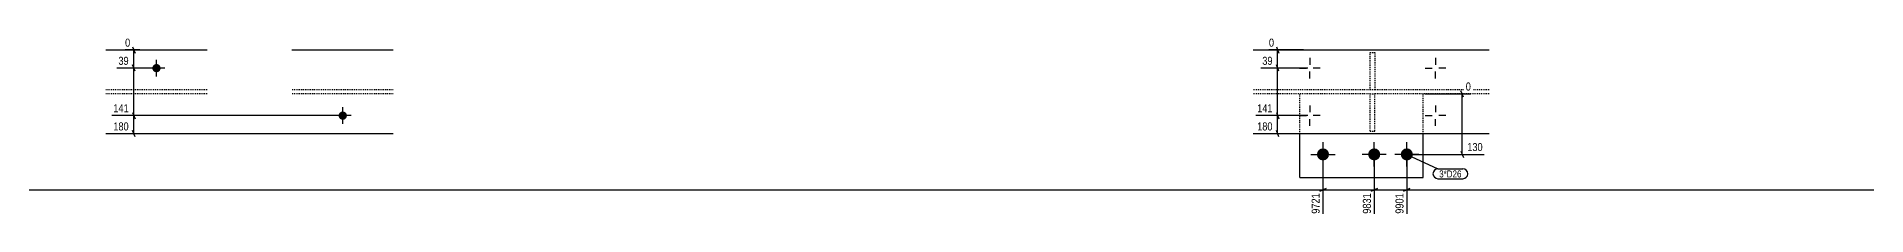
# Model space of a CAD drawing. Header units: millimetres. Extents: x 10 to 57393, y 7 to 4887.
# Drawn here: x 29055 to 32985, y 18 to 402 of the extents above; entities that cross this region are included whole.
import ezdxf

# ---------------------------------------------------------------- set-up
doc = ezdxf.new("R2010")
doc.units = ezdxf.units.MM
doc.linetypes.add('DXK_LINE_DOT2', pattern=[3.9198, 1.9599, -1.9599])
for name, color, linetype in [('MÅLSÆTNING', 7, 'Continuous'), ('STÅL', 7, 'Continuous'), ('TEKST', 7, 'Continuous')]:
    doc.layers.add(name, color=color, linetype=linetype)
doc.styles.add('Arial Narrow', font='ARIALN.TTF', dxfattribs={"height": 0.2})

msp = doc.modelspace()

# ---------------------------------------------------------------- hatches: boundary and pattern name
at = {"layer": 'STÅL', "linetype": 'Continuous'}
for points in [[(29303.8, 334.6, -1), (29321.8, 334.6, -1)], [(29703.8, 232.6, -1), (29721.8, 232.6, -1)], [(31830.7, 149.3, -1), (31804.7, 149.3, -1)], [(31914.7, 149.3, -1), (31940.7, 149.3, -1)], [(31984.7, 149.3, -1), (32010.7, 149.3, -1)]]:
    msp.add_hatch(color=96, dxfattribs=at).paths.add_polyline_path(points)

# ---------------------------------------------------------------- linework, layer by layer
at = {"layer": 'MÅLSÆTNING', "color": 7, "linetype": 'Continuous'}
for p, q in [((29277, 373.6), (29245.4, 373.6)), ((29261.3, 380.4), (29266.7, 366.9)), ((29264, 334.6), (29264, 373.6)), ((31776.1, 373.6), (31701.6, 373.6)), ((31717.6, 380.4), (31723, 366.9)), ((31720.3, 334.6), (31720.3, 373.6)), ((29308.3, 334.6), (29227.9, 334.6)), ((29308.3, 334.6), (29227.9, 334.6)), ((29266.7, 327.9), (29261.3, 341.4)), ((29266.7, 327.9), (29261.3, 341.4)), ((31784.8, 334.6), (31684.1, 334.6)), ((31784.8, 334.6), (31684.1, 334.6)), ((31723, 327.9), (31717.6, 341.4)), ((31723, 327.9), (31717.6, 341.4)), ((32037.2, 279.3), (32135.3, 279.3)), ((32119.4, 272.6), (32114, 286.1)), ((32116.7, 149.3), (32116.7, 279.3)), ((29261.3, 239.4), (29266.7, 225.9)), ((31717.6, 239.4), (31723, 225.9)), ((29708.3, 232.6), (29216.9, 232.6)), ((29266.7, 186.9), (29261.3, 200.4)), ((29264, 193.6), (29264, 232.6)), ((31784.8, 232.6), (31673.2, 232.6)), ((31723, 186.9), (31717.6, 200.4)), ((31720.3, 193.6), (31720.3, 232.6)), ((29622, 193.6), (29216.9, 193.6)), ((31784.8, 193.6), (31673.2, 193.6)), ((31817.7, 144.8), (31817.7, 21.8)), ((31927.7, 144.8), (31927.7, 21.8)), ((31927.7, 144.8), (31927.7, 21.8)), ((31997.7, 144.8), (31997.7, 21.8)), ((31997.7, 144.8), (31997.7, 21.8)), ((32002.2, 149.3), (32163.8, 149.3)), ((32114, 156.1), (32119.4, 142.6)), ((27070.2, 73.3), (31817.7, 73.3)), ((31810.9, 70.6), (31824.4, 76)), ((31934.4, 76), (31920.9, 70.6)), ((31920.9, 70.6), (31934.4, 76)), ((31927.7, 73.3), (31997.7, 73.3)), ((32004.4, 76), (31990.9, 70.6)), ((31990.9, 70.6), (32004.4, 76)), ((31997.7, 73.3), (36907, 73.3))]:
    msp.add_line(p, q, dxfattribs=at)
at = {"layer": 'STÅL', "color": 2, "linetype": 'Continuous'}
for p, q in [((29203.8, 373.6), (29421.4, 373.6)), ((29603.8, 373.6), (29821.4, 373.6)), ((31667.7, 373.6), (32174.3, 373.6)), ((29421.4, 193.6), (29203.8, 193.6)), ((29821.4, 193.6), (29603.8, 193.6)), ((32174.3, 193.6), (31667.7, 193.6)), ((31767.7, 99.3), (31767.7, 193.6)), ((32032.7, 99.3), (32032.7, 193.6)), ((31767.7, 99.3), (32032.7, 99.3))]:
    msp.add_line(p, q, dxfattribs=at)
at = {"layer": 'STÅL', "color": 96, "linetype": 'Continuous'}
for p, q in [((31789.3, 356.6), (31789.3, 342)), ((32059.3, 356.6), (32059.3, 342)), ((29330.8, 334.6), (29294.8, 334.6)), ((29312.8, 316.6), (29312.8, 352.6)), ((31767.3, 334.6), (31782, 334.6)), ((31789.3, 312.6), (31789.3, 327.3)), ((31811.3, 334.6), (31796.7, 334.6)), ((32037.3, 334.6), (32052, 334.6)), ((32059.3, 312.6), (32059.3, 327.3)), ((32081.3, 334.6), (32066.7, 334.6)), ((29712.8, 214.6), (29712.8, 250.6)), ((31789.3, 254.6), (31789.3, 240)), ((32059.3, 254.6), (32059.3, 240)), ((29730.8, 232.6), (29694.8, 232.6)), ((31767.3, 232.6), (31782, 232.6)), ((31789.3, 210.6), (31789.3, 225.3)), ((31811.3, 232.6), (31796.7, 232.6)), ((32037.3, 232.6), (32052, 232.6)), ((32059.3, 210.6), (32059.3, 225.3)), ((32081.3, 232.6), (32066.7, 232.6)), ((31817.7, 175.3), (31817.7, 123.3)), ((31927.7, 123.3), (31927.7, 175.3)), ((31997.7, 123.3), (31997.7, 175.3)), ((31791.7, 149.3), (31843.7, 149.3)), ((31953.7, 149.3), (31901.7, 149.3)), ((32023.7, 149.3), (31971.7, 149.3))]:
    msp.add_line(p, q, dxfattribs=at)
at = {"layer": 'STÅL', "color": 7, "linetype": 'DXK_LINE_DOT2'}
for p, q in [((31919.3, 287.9), (31919.3, 367.9)), ((31919.3, 367.9), (31929.3, 367.9)), ((31929.3, 367.9), (31929.3, 287.9)), ((29421.4, 287.9), (29203.8, 287.9)), ((29421.4, 279.3), (29203.8, 279.3)), ((29821.4, 287.9), (29603.8, 287.9)), ((29821.4, 279.3), (29603.8, 279.3)), ((31919.3, 287.9), (31667.7, 287.9)), ((31919.3, 279.3), (31667.7, 279.3)), ((31767.7, 193.6), (31767.7, 279.3)), ((31929.3, 287.9), (31919.3, 287.9)), ((31919.3, 199.3), (31919.3, 279.3)), ((31919.3, 279.3), (31929.3, 279.3)), ((32174.3, 287.9), (31929.3, 287.9)), ((31929.3, 199.3), (31929.3, 279.3)), ((32174.3, 279.3), (31929.3, 279.3)), ((32032.7, 193.6), (32032.7, 279.3)), ((31919.3, 199.3), (31929.3, 199.3))]:
    msp.add_line(p, q, dxfattribs=at)

# ---------------------------------------------------------------- wipeouts: each hides what was drawn before it
at = {"color": 0}
msp.add_wipeout([(32115.2, 99.8), (32115.2, 115.6), (32067.2, 115.6), (32067.2, 99.8)], dxfattribs=at).dxf.layer = 'TEKST'

# ---------------------------------------------------------------- next in the draw order: wipeouts: each hides what was drawn before it
at = {"color": 0, "linetype": 'Continuous'}
for points in [[(29260, 377.2), (29260, 402.4), (29241.8, 402.4), (29241.8, 377.2)], [(31716.2, 377.2), (31716.2, 402.4), (31698, 402.4), (31698, 377.2)], [(32138.9, 282.9), (32138.9, 308.1), (32120.7, 308.1), (32120.7, 282.9)], [(29256.7, 236.2), (29256.7, 261.4), (29216.6, 261.4), (29216.6, 236.2)], [(31712.9, 236.2), (31712.9, 261.4), (31672.8, 261.4), (31672.8, 236.2)], [(32164.1, 152.9), (32164.1, 178.1), (32124, 178.1), (32124, 152.9)], [(31814.1, 69.2), (31788.9, 69.2), (31788.9, 18.2), (31814.1, 18.2)], [(31994.1, 69.2), (31968.9, 69.2), (31968.9, 18.2), (31994.1, 18.2)]]:
    msp.add_wipeout(points, dxfattribs=at).dxf.layer = 'MÅLSÆTNING'
at = {"color": 0}
msp.add_wipeout([(32115.2, 99.8), (32115.2, 115.6), (32067.2, 115.6), (32067.2, 99.8)], dxfattribs=at).dxf.layer = 'TEKST'

# ---------------------------------------------------------------- next in the draw order: linework, layer by layer
at = {"layer": 'MÅLSÆTNING', "color": 7, "linetype": 'Continuous'}
for p, q in [((31817.7, 144.8), (31817.7, 21.8)), ((31824.4, 76), (31810.9, 70.6)), ((31817.7, 73.3), (31927.7, 73.3))]:
    msp.add_line(p, q, dxfattribs=at)
at = {"layer": 'TEKST', "color": 7, "linetype": 'Continuous'}
for p, q in [((31997.7, 149.3), (32064.5, 118.3)), ((32064.5, 118.3), (32117.9, 118.3)), ((32064.5, 97.1), (32117.9, 97.1))]:
    msp.add_line(p, q, dxfattribs=at)
for centre, start, end in [((32064.5, 107.7), 90, 270), ((32117.9, 107.7), 270, 90)]:
    msp.add_arc(centre, 10.6, start, end, dxfattribs=at)

# ---------------------------------------------------------------- next in the draw order: texts
at = {"layer": 'MÅLSÆTNING', "color": 3, "linetype": 'Continuous', "style": 'Arial Narrow'}
for s, height, p in [('0', 17.2, (29245.4, 380.8)), ('0', 17.2, (31701.6, 380.8)), ('0', 17.2, (32124.3, 286.5)), ('130', 17.18, (32127.6, 156.5))]:
    msp.add_text(s, height=height, dxfattribs=at).set_placement(p)
for s, p in [('9721', (31810.5, 21.8)), ('9901', (31990.5, 21.8))]:
    msp.add_text(s, height=17.18, rotation=90.0002, dxfattribs=at).set_placement(p)
at = {"layer": 'TEKST', "color": 3, "style": 'Arial Narrow'}
msp.add_text('3*D26', height=15.03, dxfattribs=at).set_placement((32067.2, 99.8))

# ---------------------------------------------------------------- next in the draw order: wipeouts: each hides what was drawn before it
at = {"color": 0, "linetype": 'Continuous'}
for points in [[(29256.7, 197.2), (29256.7, 222.4), (29216.6, 222.4), (29216.6, 197.2)], [(31712.9, 197.2), (31712.9, 222.4), (31672.8, 222.4), (31672.8, 197.2)]]:
    msp.add_wipeout(points, dxfattribs=at).dxf.layer = 'MÅLSÆTNING'

# ---------------------------------------------------------------- next in the draw order: linework, layer by layer
at = {"layer": 'MÅLSÆTNING', "color": 7, "linetype": 'Continuous'}
for p, q in [((29264, 232.6), (29264, 334.6)), ((31720.3, 232.6), (31720.3, 334.6)), ((29261.3, 239.4), (29266.7, 225.9)), ((31717.6, 239.4), (31723, 225.9)), ((29708.3, 232.6), (29216.9, 232.6)), ((31784.8, 232.6), (31673.2, 232.6))]:
    msp.add_line(p, q, dxfattribs=at)

# ---------------------------------------------------------------- next in the draw order: texts
at = {"layer": 'MÅLSÆTNING', "color": 3, "linetype": 'Continuous', "style": 'Arial Narrow'}
for s, p in [('141', (29220.2, 239.8)), ('141', (31676.4, 239.8)), ('180', (29220.2, 200.8)), ('180', (31676.4, 200.8))]:
    msp.add_text(s, height=17.18, dxfattribs=at).set_placement(p)

# ---------------------------------------------------------------- next in the draw order: wipeouts: each hides what was drawn before it
at = {"color": 0, "linetype": 'Continuous'}
msp.add_wipeout([(31924.1, 69.2), (31898.9, 69.2), (31898.9, 18.2), (31924.1, 18.2)], dxfattribs=at).dxf.layer = 'MÅLSÆTNING'

# ---------------------------------------------------------------- next in the draw order: texts
at = {"layer": 'MÅLSÆTNING', "color": 3, "linetype": 'Continuous', "style": 'Arial Narrow'}
msp.add_text('9831', height=17.18, rotation=90.0002, dxfattribs=at).set_placement((31920.5, 21.8))

# ---------------------------------------------------------------- next in the draw order: wipeouts: each hides what was drawn before it
at = {"color": 0, "linetype": 'Continuous'}
for points in [[(29256.7, 338.2), (29256.7, 363.4), (29227.5, 363.4), (29227.5, 338.2)], [(31712.9, 338.2), (31712.9, 363.4), (31683.8, 363.4), (31683.8, 338.2)]]:
    msp.add_wipeout(points, dxfattribs=at).dxf.layer = 'MÅLSÆTNING'

# ---------------------------------------------------------------- next in the draw order: texts
at = {"layer": 'MÅLSÆTNING', "color": 3, "linetype": 'Continuous', "style": 'Arial Narrow'}
for p in [(29231.1, 341.8), (31687.4, 341.8)]:
    msp.add_text('39', height=17.18, dxfattribs=at).set_placement(p)

doc.saveas('drawing.dxf')
